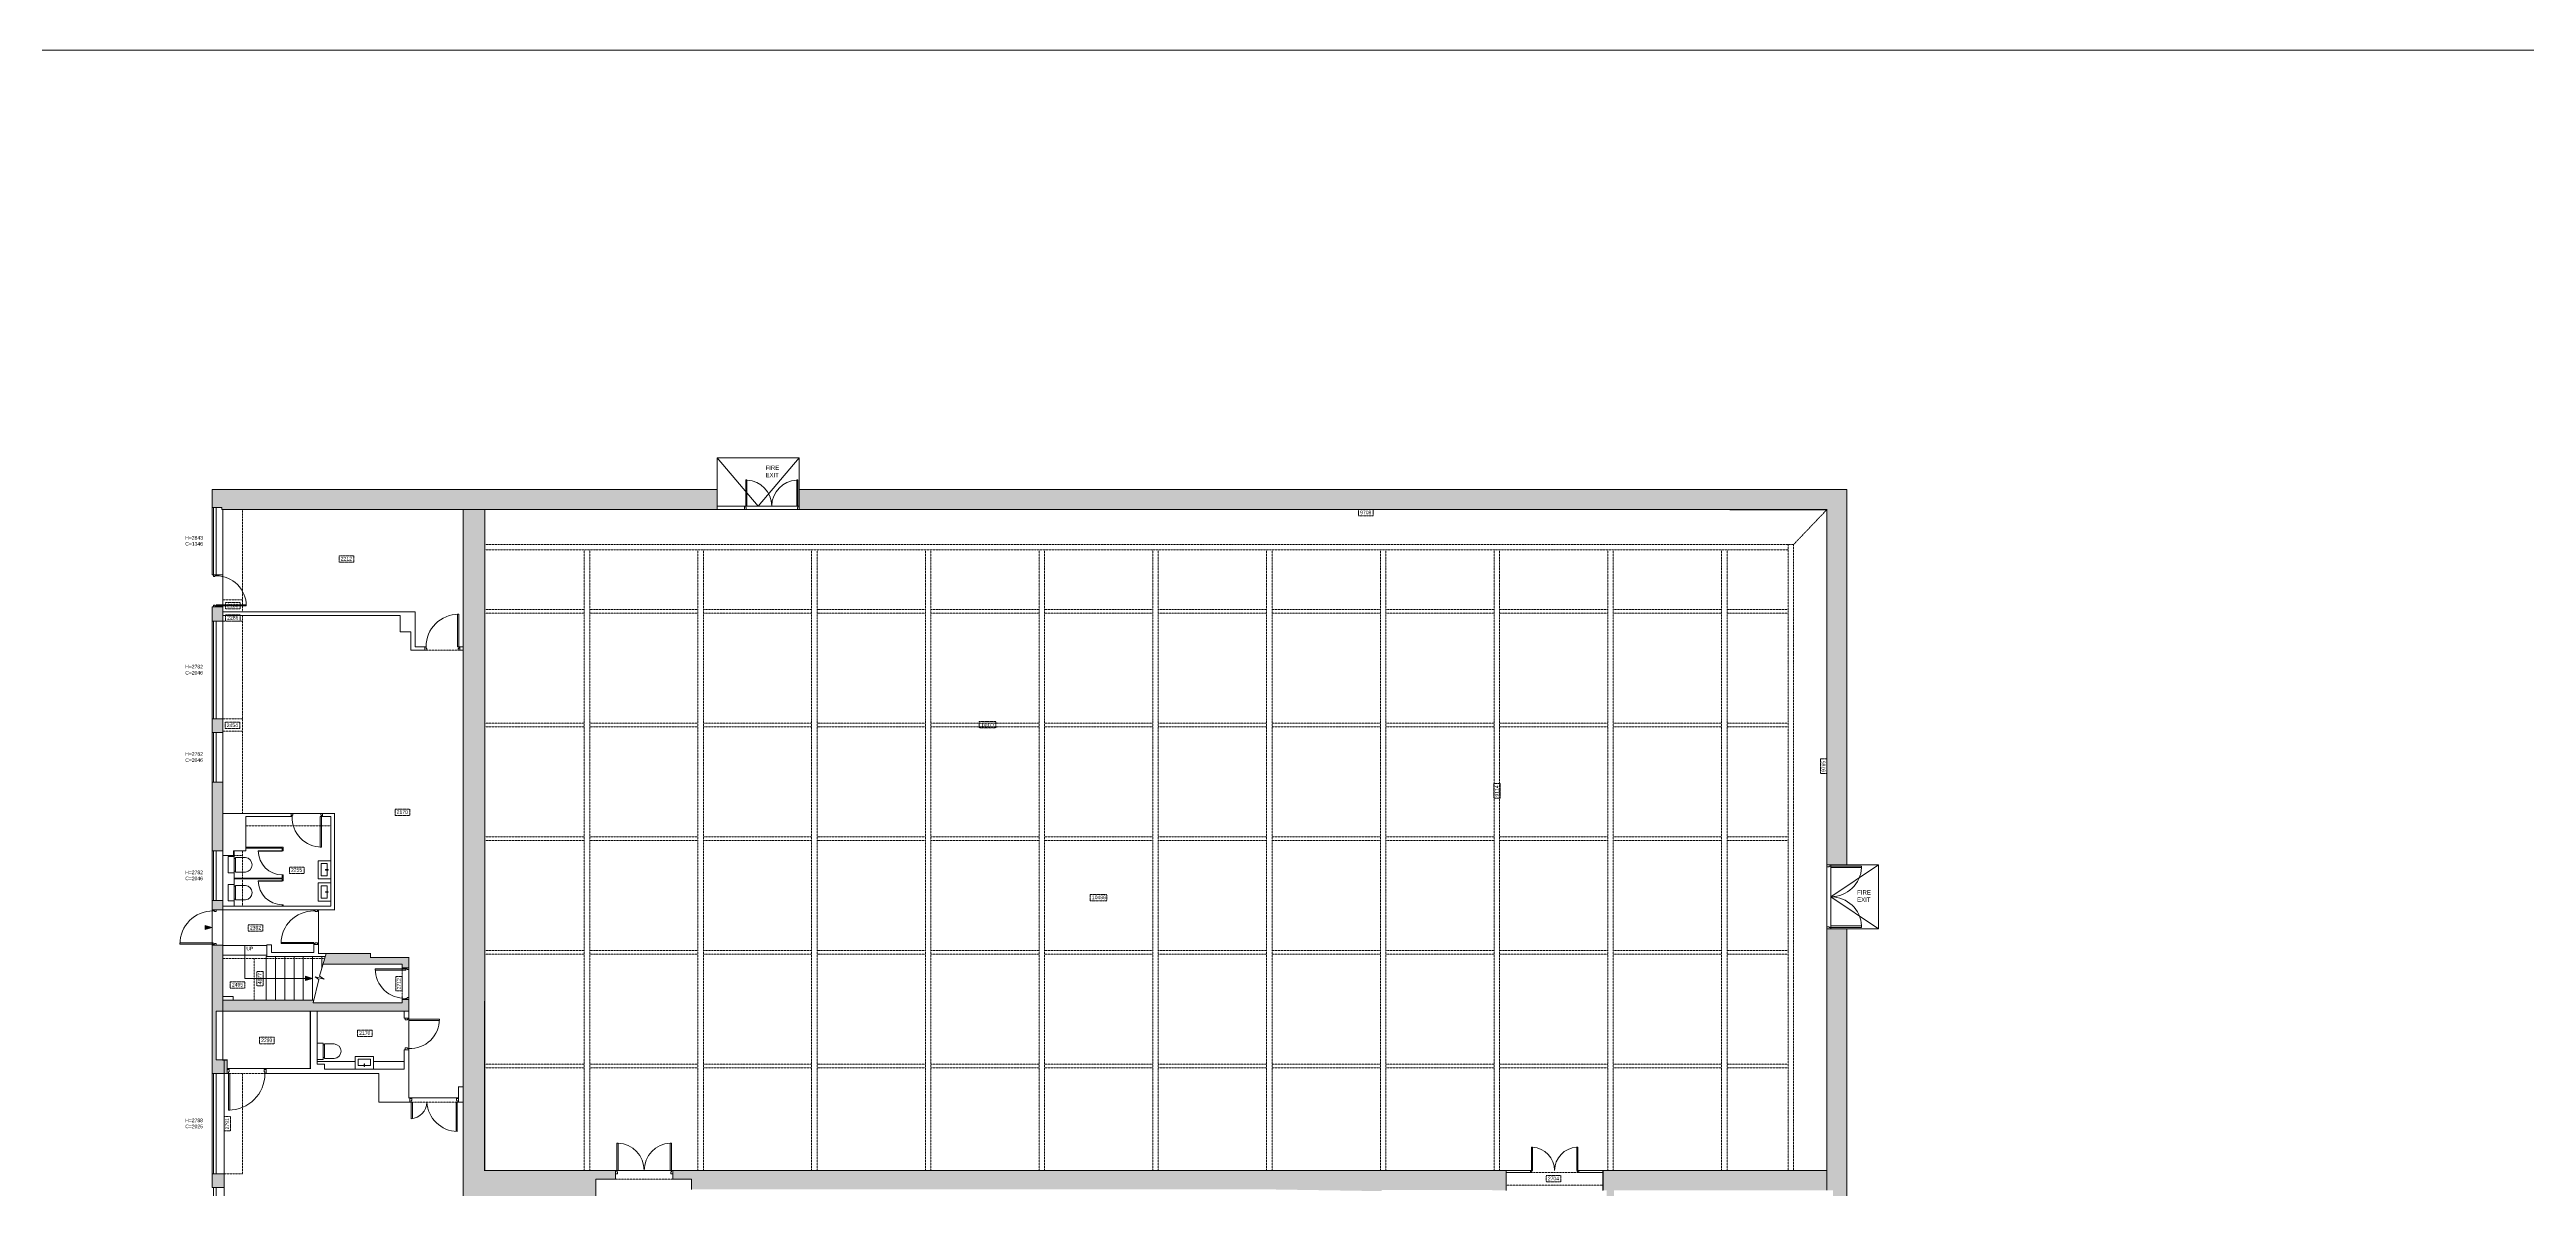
# Model space of a CAD drawing. Header units: millimetres. Extents: x 62976 to 1097852, y -110926 to 167100.
# Drawn here: x 379908 to 448065, y 132395 to 163738 of the extents above; entities that cross this region are included whole.
import ezdxf

# ---------------------------------------------------------------- set-up
doc = ezdxf.new("R2010")
doc.units = ezdxf.units.MM
doc.linetypes.add('HIDDENX2', pattern=[0.75, 0.5, -0.25])
for name, color, linetype, lineweight in [('BLOCKS', 8, 'Continuous', 15), ('Ceiling', 45, 'HIDDENX2', 15), ('Ceiling tag', 1, 'Continuous', 15), ('GIA', 84, 'Continuous', 15), ('NIA', 30, 'Continuous', 15), ('NOTES', 162, 'Continuous', 15), ('Partitions', 155, 'Continuous', 15), ('Stairs', 8, 'Continuous', 15), ('WALLS', 7, 'Continuous', 15), ('Window', 8, 'Continuous', 15)]:
    doc.layers.add(name, color=color, linetype=linetype, lineweight=lineweight)
doc.layers.add('Whatch', color=7, linetype='Continuous', lineweight=15, true_color=0xa8a8a8)
doc.styles.add('Century Gothic', font='GOTHIC.TTF')

# ---------------------------------------------------------------- blocks, each defined once
blk = doc.blocks.new('DOUBLE DOOR')
at = {"layer": 'BLOCKS'}
for p, q in [((-1520, -760), (-1555, -760)), ((-1555, -760), (-1555, -860)), ((-1555, -860), (-1505, -860)), ((-1520, -760), (-1520, -800)), ((-1520, -800), (-1505, -800)), ((-1505, -800), (-1505, -860)), ((-15, -800), (-15, -860)), ((0, -800), (-15, -800)), ((35, -860), (-15, -860)), ((0, -760), (35, -760)), ((0, -760), (0, -800)), ((35, -760), (35, -860))]:
    blk.add_line(p, q, dxfattribs=at)
for points in [[(-1485, -760), (-1485, 0), (-1520, 0), (-1520, -760)], [(-35, -760), (-35, 0), (0, 0), (0, -760)]]:
    blk.add_lwpolyline(points, close=True, dxfattribs=at)
for centre, start, end in [((-1521, -761), 0.04394, 87.25575), ((1, -761), 92.74425, 179.95606)]:
    blk.add_arc(centre, 761, start, end, dxfattribs=at)
blk = doc.blocks.new('door')
at = {"layer": 'BLOCKS'}
for p, q in [((0, 450), (0, -450)), ((0, 450), (34, 450)), ((0, -450), (0, 450)), ((34, -450), (34, 450)), ((-30, -550), (-30, -450)), ((0, -450), (-30, -450)), ((20, -550), (-30, -550)), ((34, -450), (0, -450)), ((0, -491), (0, -450)), ((20, -491), (0, -491)), ((20, -550), (20, -491)), ((880, -491), (900, -491)), ((880, -550), (880, -491)), ((880, -550), (930, -550)), ((900, -491), (900, -450)), ((900, -450), (930, -450)), ((930, -550), (930, -450))]:
    blk.add_line(p, q, dxfattribs=at)
blk.add_arc((0, -450), 900, 0, 90, dxfattribs=at)
blk = doc.blocks.new('DOOR 900')
at = {"layer": 'Whatch'}
blk.add_blockref('door', (-825, 91), dxfattribs=at)
blk = doc.blocks.new('42')
at = {"layer": 'BLOCKS'}
for p, q in [((459170, 16226), (459141, 16226)), ((459141, 16226), (459141, 16164)), ((459141, 16164), (459183, 16164)), ((459170, 16226), (459170, 16192)), ((459170, 16192), (459183, 16192)), ((459183, 16192), (459183, 16164)), ((460430, 16192), (460430, 16164)), ((460442, 16192), (460430, 16192)), ((460471, 16164), (460430, 16164)), ((460442, 16226), (460471, 16226)), ((460442, 16226), (460442, 16192)), ((460471, 16226), (460471, 16164))]:
    blk.add_line(p, q, dxfattribs=at)
for points in [[(459199, 16226), (459199, 16862), (459170, 16862), (459170, 16226)], [(460413, 16226), (460413, 16862), (460442, 16862), (460442, 16226)]]:
    blk.add_lwpolyline(points, close=True, dxfattribs=at)
for centre, start, end in [((459169, 16225), 0.04394, 87.25575), ((460443, 16225), 92.74425, 179.95606)]:
    blk.add_arc(centre, 637, start, end, dxfattribs=at)
blk = doc.blocks.new('DOOR 1210')
at = {"layer": 'BLOCKS'}
for p, q in [((523, -547), (523, 233)), ((557, 233), (557, -547)), ((-703, -647), (-703, -547)), ((-673, -547), (-703, -547)), ((-653, -647), (-703, -647)), ((-673, -107), (-673, -547)), ((-639, -547), (-673, -547)), ((-673, -588), (-673, -547)), ((-653, -588), (-673, -588)), ((-653, -647), (-653, -588)), ((-639, -547), (-639, -111)), ((523, -547), (557, -547)), ((537, -588), (557, -588)), ((537, -647), (537, -588)), ((537, -647), (587, -647)), ((557, -588), (557, -547)), ((557, -588), (557, -547)), ((557, -547), (587, -547)), ((587, -647), (587, -547))]:
    blk.add_line(p, q, dxfattribs=at)
for centre, radius, start, end in [((580, -605), 838, 91.58641, 176.06341), ((-708, -559), 453, 1.49223, 85.52077)]:
    blk.add_arc(centre, radius, start, end, dxfattribs=at)
blk = doc.blocks.new('wc')
at = {"layer": 'BLOCKS'}
for p, q in [((37299, 129044), (36849, 129044)), ((36849, 129044), (36849, 128881)), ((36849, 128881), (37299, 128881)), ((36874, 129352), (36874, 129084)), ((36874, 129084), (36899, 129084)), ((36899, 129044), (36899, 129084)), ((36899, 129084), (37249, 129084)), ((37249, 129084), (37249, 129044)), ((37274, 129084), (37249, 129084)), ((37274, 129084), (37274, 129352)), ((37299, 128881), (37299, 129044))]:
    blk.add_line(p, q, dxfattribs=at)
blk.add_arc((37074, 129339), 200, 3.80419, 176.19581, dxfattribs=at)
blk = doc.blocks.new('sink wc')
at = {"layer": 'BLOCKS'}
for p, q in [((36043, 129595), (36543, 129595)), ((36043, 129245), (36043, 129595)), ((36285, 129525), (36285, 129448)), ((36285, 129525), (36300, 129525)), ((36300, 129525), (36300, 129448)), ((36543, 129595), (36543, 129245)), ((36543, 129245), (36043, 129245)), ((36123, 129495), (36285, 129495)), ((36123, 129325), (36123, 129495)), ((36463, 129325), (36123, 129325)), ((36300, 129448), (36285, 129448)), ((36300, 129495), (36463, 129495)), ((36463, 129495), (36463, 129325))]:
    blk.add_line(p, q, dxfattribs=at)
blk = doc.blocks.new('DOOR 840')
at = {"layer": 'BLOCKS'}
for p, q in [((-582, 249), (-582, -591)), ((-582, -591), (-582, 249)), ((-548, 249), (-582, 249)), ((-548, -591), (-548, 248)), ((-612, -691), (-612, -591)), ((-582, -591), (-612, -591)), ((-548, -591), (-582, -591)), ((-582, -632), (-582, -591)), ((-562, -632), (-582, -632)), ((-562, -691), (-562, -632)), ((208, -632), (228, -632)), ((208, -691), (208, -632)), ((228, -632), (228, -591)), ((228, -591), (258, -591)), ((258, -691), (258, -591)), ((-562, -691), (-612, -691)), ((208, -691), (258, -691))]:
    blk.add_line(p, q, dxfattribs=at)
blk.add_arc((-586, -565), 814, 358.15749, 89.75925, dxfattribs=at)
blk = doc.blocks.new('47')
at = {"layer": 'BLOCKS'}
for p, q in [((427355, 21770), (428195, 21770)), ((428195, 21770), (427355, 21770)), ((427355, 21736), (427355, 21770)), ((428195, 21736), (427355, 21736)), ((428279, 21800), (428195, 21800)), ((428195, 21770), (428195, 21800)), ((428195, 21736), (428195, 21770)), ((428236, 21770), (428195, 21770)), ((428236, 21750), (428236, 21770)), ((428279, 21750), (428236, 21750)), ((428279, 21750), (428279, 21800)), ((428236, 20960), (428195, 20960)), ((428195, 20960), (428195, 20930)), ((428279, 20930), (428195, 20930)), ((428236, 20980), (428236, 20960)), ((428279, 20980), (428236, 20980)), ((428279, 20980), (428279, 20930))]:
    blk.add_line(p, q, dxfattribs=at)
blk.add_arc((428168, 21774), 814, 180.24075, 271.84251, dxfattribs=at)
blk = doc.blocks.new('48')
at = {"layer": 'BLOCKS'}
for p, q in [((429617, 30633), (429617, 31533)), ((429651, 31533), (429617, 31533)), ((429651, 31533), (429651, 30633)), ((429651, 30633), (429651, 31533)), ((428721, 30541), (428721, 30633)), ((428751, 30633), (428721, 30633)), ((428771, 30541), (428721, 30541)), ((428751, 30592), (428751, 30633)), ((428771, 30592), (428751, 30592)), ((428771, 30541), (428771, 30592)), ((429617, 30633), (429651, 30633)), ((429631, 30592), (429651, 30592)), ((429631, 30541), (429631, 30592)), ((429631, 30541), (429681, 30541)), ((429651, 30592), (429651, 30633)), ((429651, 30633), (429681, 30633)), ((429681, 30541), (429681, 30633))]:
    blk.add_line(p, q, dxfattribs=at)
blk.add_arc((429651, 30633), 900, 90, 180, dxfattribs=at)
blk = doc.blocks.new('50')
at = {"layer": 'BLOCKS'}
for p, q in [((422900, 32572), (422900, 32618)), ((422900, 32618), (422975, 32618)), ((422900, 32572), (422937, 32572)), ((422937, 32590), (422975, 32590)), ((422937, 32572), (422937, 32590)), ((422900, 31779), (422900, 31733)), ((422900, 31779), (422937, 31779)), ((422900, 31733), (422975, 31733)), ((422937, 31779), (422937, 31760)), ((422937, 31760), (422975, 31760)), ((422975, 31792), (423804, 31792)), ((422975, 31792), (422975, 31760)), ((423804, 31760), (422975, 31760)), ((422975, 31760), (422975, 31733)), ((422975, 31760), (423804, 31760)), ((423804, 31760), (423804, 31792))]:
    blk.add_line(p, q, dxfattribs=at)
blk.add_arc((422975, 31760), 830, 0, 90, dxfattribs=at)
blk = doc.blocks.new('51')
at = {"layer": 'BLOCKS'}
for p, q in [((425053, 26049), (425003, 26049)), ((425003, 26049), (425003, 25962)), ((425033, 25962), (425003, 25962)), ((425033, 26003), (425033, 25962)), ((425053, 26003), (425033, 26003)), ((425053, 26049), (425053, 26003)), ((425809, 25962), (425809, 25123)), ((425809, 25962), (425843, 25962)), ((425823, 26049), (425873, 26049)), ((425823, 26049), (425823, 26003)), ((425823, 26003), (425843, 26003)), ((425843, 26003), (425843, 25962)), ((425843, 25122), (425843, 25962)), ((425843, 25962), (425873, 25962)), ((425843, 25962), (425843, 25122)), ((425873, 26049), (425873, 25962)), ((425809, 25122), (425843, 25122))]:
    blk.add_line(p, q, dxfattribs=at)
blk.add_arc((425847, 25936), 814, 178.15749, 269.75925, dxfattribs=at)
blk = doc.blocks.new('33')
at = {"layer": 'BLOCKS'}
for p, q in [((524987, 33196), (524987, 32535)), ((524997, 33196), (524987, 33196)), ((524997, 33196), (524997, 32535)), ((524987, 32535), (524997, 32535))]:
    blk.add_line(p, q, dxfattribs=at)
blk.add_arc((524997, 32535), 661, 90, 180, dxfattribs=at)

msp = doc.modelspace()

# ---------------------------------------------------------------- hatches: boundary and pattern name
at = {"layer": 'Stairs'}
for points in [[(384379, 139576), (384186, 139633), (384186, 139517)], [(387145, 138177), (386953, 138234), (386953, 138118)]]:
    msp.add_hatch(color=256, dxfattribs=at).paths.add_polyline_path(points)
at = {"layer": 'Whatch', "ltscale": 2}
h = msp.add_hatch(color=256, dxfattribs=at)
h.dxf.hatch_style = 1
h.paths.add_polyline_path([(423021, 126462), (422957, 126462), (422957, 132343), (428981, 132343), (428981, 126149), (429311, 126149), (429311, 126344), (429496, 126344), (429496, 126555), (429365, 126555), (429365, 139540), (428815, 139540), (428815, 132892), (422654, 132892), (422654, 132830), (422654, 132343), (422751, 132343), (422751, 126603), (419454, 126603), (419454, 126122), (419454, 120175), (419857, 120175), (419857, 120446), (430290, 120446), (430290, 120696), (427731, 120696), (427731, 123113), (428981, 123113), (428981, 123005), (429311, 123005), (429311, 123113), (431541, 123113), (431541, 120696), (431293, 120696), (431293, 120446), (431791, 120446), (431791, 126555), (430499, 126555), (430499, 126344), (430599, 126344), (430599, 126149), (431541, 126149), (431541, 125234), (430423, 125234), (430423, 125021), (431541, 125021), (431541, 123350), (429311, 123350), (428981, 123350), (427731, 123350), (427731, 125021), (429403, 125021), (429403, 125234), (427515, 125234), (427515, 125201), (427515, 120696), (419704, 120696), (419704, 123007), (419895, 123007), (419895, 123322), (419704, 123322), (419704, 126057), (423021, 126057)])
h.paths.add_polyline_path([(423021, 123322), (422706, 123322), (422706, 123007), (423021, 123007)], flags=17)
h.paths.add_polyline_path([(426147, 123322), (425832, 123322), (425832, 123007), (426147, 123007)], flags=17)
h.paths.add_polyline_path([(416918, 125474), (416218, 125474), (416218, 124949), (416918, 124949)])
h.paths.add_polyline_path([(391823, 126597), (391328, 126597), (391328, 126127), (391823, 126127)])
h.paths.add_polyline_path([(386493, 127553), (389196, 127553), (389814, 128512), (389814, 129112), (389923, 129112), (389923, 129663), (388247, 129663), (388247, 128903), (384713, 128903), (384713, 130503), (384417, 130503), (384379, 130503), (384379, 130262), (383756, 130262), (383756, 129962), (384379, 129962), (384379, 128569), (385144, 128569), (385144, 126437), (382172, 126437), (382172, 127057), (381932, 127057), (381872, 127057), (381872, 126508), (381961, 126508), (381961, 126185), (382615, 126185), (382615, 125960), (386493, 125960)])
h.paths.add_polyline_path([(382279, 129547), (382172, 129547), (382172, 129962), (382755, 129962), (382755, 130262), (381872, 130262), (381872, 128232), (381932, 128232), (382172, 128232), (382172, 129234), (382279, 129234)], flags=17)
h.paths.add_polyline_path([(394942, 132649), (395483, 132649), (395483, 132892), (391882, 132892), (391882, 151080), (398281, 151080), (398281, 151174), (398281, 151630), (384379, 151630), (384379, 151135), (384648, 151135), (384648, 151080), (391291, 151080), (391291, 132107), (394942, 132107)])
h.paths.add_polyline_path([(419993, 132892), (397058, 132892), (397058, 132649), (397569, 132649), (397569, 132368), (398650, 132368), (413542, 132368), (416566, 132321), (416566, 132356), (419610, 132356), (419610, 132343), (419993, 132343)])
h.paths.add_polyline_path([(429365, 151630), (400534, 151630), (400534, 151174), (400534, 151080), (428819, 151080), (428815, 151076), (428815, 141305), (429365, 141305)])
h.paths.add_polyline_path([(384675, 148399), (384417, 148399), (384379, 148399), (384379, 148007), (384417, 148007), (384675, 148007)], flags=17)
h.paths.add_polyline_path([(384675, 145321), (384417, 145321), (384379, 145321), (384379, 144946), (384417, 144946), (384675, 144946)], flags=17)
h.paths.add_polyline_path([(384675, 143574), (384417, 143574), (384379, 143574), (384379, 141689), (384417, 141689), (384675, 141689)], flags=17)
h.paths.add_polyline_path([(384675, 140317), (384417, 140317), (384379, 140317), (384379, 140064), (384409, 140064), (384675, 140064)], flags=17)
h.paths.add_polyline_path([(384675, 139088), (384409, 139088), (384379, 139088), (384379, 135554), (384417, 135554), (384798, 135554), (384798, 135931), (384492, 135931), (384492, 137277), (389796, 137277), (389796, 137597), (389612, 137597), (389612, 137504), (387160, 137504), (387179, 137578), (384675, 137578)], flags=17)
h.paths.add_polyline_path([(389796, 138749), (388743, 138749), (388743, 138863), (387516, 138863), (387432, 138565), (389612, 138565), (389612, 138467), (389796, 138467)], flags=16)
h.paths.add_polyline_path([(384713, 132801), (384417, 132801), (384379, 132801), (384379, 132421), (384417, 132421), (384713, 132421)], flags=17)

# ---------------------------------------------------------------- linework, layer by layer
at = {"layer": 'BLOCKS', "ltscale": 2}
for p, q in [((399032, 151174), (398281, 151174)), ((399032, 151080), (398281, 151080)), ((384989, 140164), (384989, 141689)), ((384409, 140064), (384409, 140033)), ((384675, 135931), (384675, 137277)), ((388320, 135891), (387270, 135891)), ((389666, 135891), (388820, 135891)), ((419993, 132892), (420658, 132892)), ((420658, 132830), (419993, 132830)), ((421989, 132892), (422654, 132892)), ((422654, 132830), (421989, 132830))]:
    msp.add_line(p, q, dxfattribs=at)
at = {"layer": 'BLOCKS'}
msp.add_line((384492, 149256), (384492, 149284), dxfattribs=at)
at = {"layer": 'Ceiling', "ltscale": 2}
for p, q in [((385219, 148267), (385219, 151080)), ((427901, 150118), (428815, 151076)), ((391882, 150118), (427901, 150118)), ((391882, 149968), (427751, 149968)), ((394621, 132892), (394621, 149968)), ((394771, 132892), (394771, 149968)), ((397751, 132892), (397751, 149968)), ((397901, 132892), (397901, 149968)), ((400878, 132892), (400878, 149968)), ((401028, 132892), (401028, 149968)), ((404008, 132892), (404008, 149968)), ((404158, 132892), (404158, 149968)), ((407138, 132892), (407138, 149968)), ((407288, 132892), (407288, 149968)), ((410268, 132892), (410268, 149968)), ((410418, 132892), (410418, 149968)), ((413398, 132892), (413398, 149968)), ((413548, 132892), (413548, 149968)), ((416528, 132892), (416528, 149968)), ((416678, 132892), (416678, 149968)), ((419658, 132892), (419658, 149968)), ((419808, 132892), (419808, 149968)), ((422788, 132892), (422788, 149968)), ((422938, 132892), (422938, 149968)), ((425918, 132892), (425918, 149968)), ((426068, 132892), (426068, 149968)), ((427751, 150118), (427751, 132892)), ((427901, 150118), (427901, 132892)), ((384675, 148399), (384675, 149284)), ((384675, 148593), (385219, 148593)), ((384675, 148007), (385219, 148007)), ((385219, 142715), (385219, 148167)), ((391882, 148331), (394621, 148331)), ((391882, 148231), (394621, 148231)), ((394771, 148331), (397751, 148331)), ((394771, 148231), (397751, 148231)), ((397901, 148331), (400878, 148331)), ((397901, 148231), (400878, 148231)), ((401028, 148331), (404008, 148331)), ((401028, 148231), (404008, 148231)), ((404158, 148331), (407138, 148331)), ((404158, 148231), (407138, 148231)), ((407288, 148331), (410268, 148331)), ((407288, 148231), (410268, 148231)), ((410418, 148331), (413398, 148331)), ((410418, 148231), (413398, 148231)), ((413548, 148331), (416528, 148331)), ((413548, 148231), (416528, 148231)), ((416678, 148331), (419658, 148331)), ((416678, 148231), (419658, 148231)), ((419808, 148331), (422788, 148331)), ((419808, 148231), (422788, 148231)), ((422938, 148331), (425918, 148331)), ((422938, 148231), (425918, 148231)), ((426068, 148331), (427751, 148331)), ((426068, 148231), (427751, 148231)), ((390288, 147207), (391148, 147207)), ((384675, 145321), (385219, 145321)), ((391882, 145201), (394621, 145201)), ((394771, 145201), (397751, 145201)), ((397901, 145201), (400878, 145201)), ((401028, 145201), (404008, 145201)), ((404158, 145201), (407138, 145201)), ((407288, 145201), (410268, 145201)), ((410418, 145201), (413398, 145201)), ((413548, 145201), (416528, 145201)), ((416678, 145201), (419658, 145201)), ((419808, 145201), (422788, 145201)), ((422938, 145201), (425918, 145201)), ((426068, 145201), (427751, 145201)), ((384675, 144981), (385219, 144981)), ((391882, 145101), (394621, 145101)), ((394771, 145101), (397751, 145101)), ((397901, 145101), (400878, 145101)), ((401028, 145101), (404008, 145101)), ((404158, 145101), (407138, 145101)), ((407288, 145101), (410268, 145101)), ((410418, 145101), (413398, 145101)), ((413548, 145101), (416528, 145101)), ((416678, 145101), (419658, 145101)), ((419808, 145101), (422788, 145101)), ((422938, 145101), (425918, 145101)), ((426068, 145101), (427751, 145101)), ((386604, 142715), (387374, 142715)), ((387649, 142375), (385309, 142375)), ((391882, 142071), (394621, 142071)), ((391882, 141971), (394621, 141971)), ((394771, 142071), (397751, 142071)), ((394771, 141971), (397751, 141971)), ((397901, 142071), (400878, 142071)), ((397901, 141971), (400878, 141971)), ((401028, 142071), (404008, 142071)), ((401028, 141971), (404008, 141971)), ((404158, 142071), (407138, 142071)), ((404158, 141971), (407138, 141971)), ((407288, 142071), (410268, 142071)), ((407288, 141971), (410268, 141971)), ((410418, 142071), (413398, 142071)), ((410418, 141971), (413398, 141971)), ((413548, 142071), (416528, 142071)), ((413548, 141971), (416528, 141971)), ((416678, 142071), (419658, 142071)), ((416678, 141971), (419658, 141971)), ((419808, 142071), (422788, 142071)), ((419808, 141971), (422788, 141971)), ((422938, 142071), (425918, 142071)), ((422938, 141971), (425918, 141971)), ((426068, 142071), (427751, 142071)), ((426068, 141971), (427751, 141971)), ((384967, 141558), (385219, 141558)), ((385219, 140164), (385219, 141689)), ((384675, 138721), (387476, 138721)), ((385535, 137578), (385535, 138721)), ((389612, 138467), (389612, 137597)), ((391882, 138941), (394621, 138941)), ((391882, 138841), (394621, 138841)), ((394771, 138941), (397751, 138941)), ((394771, 138841), (397751, 138841)), ((397901, 138941), (400878, 138941)), ((397901, 138841), (400878, 138841)), ((401028, 138941), (404008, 138941)), ((401028, 138841), (404008, 138841)), ((404158, 138941), (407138, 138941)), ((404158, 138841), (407138, 138841)), ((407288, 138941), (410268, 138941)), ((407288, 138841), (410268, 138841)), ((410418, 138941), (413398, 138941)), ((410418, 138841), (413398, 138841)), ((413548, 138941), (416528, 138941)), ((413548, 138841), (416528, 138841)), ((416678, 138941), (419658, 138941)), ((416678, 138841), (419658, 138841)), ((419808, 138941), (422788, 138941)), ((419808, 138841), (422788, 138841)), ((422938, 138941), (425918, 138941)), ((422938, 138841), (425918, 138841)), ((426068, 138941), (427751, 138941)), ((426068, 138841), (427751, 138841)), ((391882, 135811), (394621, 135811)), ((391882, 135711), (394621, 135711)), ((394771, 135811), (397751, 135811)), ((394771, 135711), (397751, 135711)), ((397901, 135811), (400878, 135811)), ((397901, 135711), (400878, 135711)), ((401028, 135811), (404008, 135811)), ((401028, 135711), (404008, 135711)), ((404158, 135811), (407138, 135811)), ((404158, 135711), (407138, 135711)), ((407288, 135811), (410268, 135811)), ((407288, 135711), (410268, 135711)), ((410418, 135811), (413398, 135811)), ((410418, 135711), (413398, 135711)), ((413548, 135811), (416528, 135811)), ((413548, 135711), (416528, 135711)), ((416678, 135811), (419658, 135811)), ((416678, 135711), (419658, 135711)), ((419808, 135811), (422788, 135811)), ((419808, 135711), (422788, 135711)), ((422938, 135811), (425918, 135811)), ((422938, 135711), (425918, 135711)), ((426068, 135811), (427751, 135811)), ((426068, 135711), (427751, 135711)), ((384870, 135554), (385835, 135554)), ((385219, 135554), (385219, 132801)), ((389892, 134769), (391093, 134769)), ((384713, 132801), (385219, 132801)), ((395483, 132649), (397058, 132649)), ((422654, 132490), (419993, 132490)), ((420700, 132830), (421947, 132830))]:
    msp.add_line(p, q, dxfattribs=at)
at = {"layer": 'Ceiling'}
for points in [[(415928, 151080), (416329, 151080), (416329, 150905), (415928, 150905)], [(387877, 149809), (388279, 149809), (388279, 149634), (387877, 149634)], [(384753, 148518), (385154, 148518), (385154, 148343), (384753, 148343)], [(384753, 148183), (385154, 148183), (385154, 148008), (384753, 148008)], [(384740, 145225), (385142, 145225), (385142, 145051), (384740, 145051)], [(405490, 145246), (405949, 145246), (405949, 145071), (405490, 145071)], [(428640, 143812), (428640, 144214), (428815, 144214), (428815, 143812)], [(419652, 143136), (419652, 143537), (419826, 143537), (419826, 143136)], [(389417, 142834), (389818, 142834), (389818, 142659), (389417, 142659)], [(386508, 141241), (386910, 141241), (386910, 141067), (386508, 141067)], [(408547, 140488), (409006, 140488), (409006, 140313), (408547, 140313)], [(385378, 139653), (385779, 139653), (385779, 139478), (385378, 139478)], [(385614, 137968), (385614, 138370), (385789, 138370), (385789, 137968)], [(384881, 138084), (385283, 138084), (385283, 137910), (384881, 137910)], [(389437, 137831), (389437, 138232), (389612, 138232), (389612, 137831)], [(385686, 136554), (386088, 136554), (386088, 136379), (385686, 136379)], [(388385, 136754), (388787, 136754), (388787, 136579), (388385, 136579)], [(384713, 133977), (384713, 134378), (384888, 134378), (384888, 133977)], [(421092, 132750), (421494, 132750), (421494, 132576), (421092, 132576)]]:
    msp.add_lwpolyline(points, close=True, dxfattribs=at)
at = {"layer": 'GIA', "ltscale": 2, "const_width": 30}
msp.add_lwpolyline([(384713, 129962), (384713, 135931), (384675, 135931), (384675, 151080), (428815, 151076), (428815, 132343)], dxfattribs=at)
at = {"layer": 'NIA', "ltscale": 2, "const_width": 30}
for points in [[(391291, 135189), (391160, 135189), (391160, 134892), (389796, 134892), (389796, 138749), (388743, 138749), (388743, 138863), (387309, 138863), (387309, 140064), (387749, 140064), (387749, 142715), (384675, 142715), (384675, 151080), (391291, 151079)], [(384798, 135698), (387085, 135698), (387085, 137277), (384675, 137277), (384675, 135931), (384798, 135931)]]:
    msp.add_lwpolyline(points, close=True, dxfattribs=at)
msp.add_lwpolyline([(419993, 132343), (419993, 132892), (391882, 132892), (391884, 151079), (428815, 151076), (428815, 132892), (422654, 132892), (422654, 132343)], dxfattribs=at)
at = {"layer": 'Partitions', "ltscale": 2}
for p, q in [((389967, 148267), (384675, 148267)), ((389557, 148167), (384675, 148167)), ((389557, 147717), (389557, 148167)), ((389967, 147299), (389967, 148267)), ((389854, 147717), (389557, 147717)), ((389854, 147207), (389854, 147717)), ((390238, 147299), (389967, 147299)), ((391291, 147299), (391198, 147299)), ((390238, 147207), (389854, 147207)), ((391291, 147207), (391198, 147207)), ((386554, 142715), (384675, 142715)), ((386554, 142628), (385309, 142628)), ((385309, 142628), (385309, 141689)), ((387749, 142715), (387424, 142715)), ((387649, 142628), (387424, 142628)), ((387649, 140164), (387649, 142628)), ((387749, 140064), (387749, 142715)), ((386333, 141783), (385309, 141783)), ((386333, 141687), (386333, 141783)), ((384675, 141689), (384675, 141558)), ((384967, 141558), (384675, 141558)), ((385309, 141689), (384967, 141689)), ((384967, 141689), (384967, 141558)), ((386313, 141763), (385309, 141763)), ((386313, 141687), (386313, 141763)), ((386313, 141687), (386333, 141687)), ((384989, 140936), (386313, 140936)), ((384989, 140916), (386313, 140916)), ((386313, 140936), (386313, 141026)), ((386313, 141026), (386333, 141026)), ((386313, 140863), (386313, 140916)), ((386313, 140863), (386333, 140863)), ((386333, 140863), (386333, 141026)), ((387649, 140164), (384675, 140164)), ((384675, 140064), (387749, 140064)), ((386313, 140164), (386313, 140202)), ((386313, 140202), (386333, 140202)), ((386333, 140164), (386333, 140202)), ((386011, 139102), (385888, 139102)), ((385888, 139102), (385888, 138776)), ((386011, 138886), (386011, 139102)), ((387179, 138886), (387179, 139104)), ((387179, 139104), (387309, 139104)), ((387309, 138863), (387309, 139104)), ((385888, 138776), (387491, 138776)), ((387179, 138886), (386011, 138886)), ((387309, 138863), (387516, 138863)), ((384675, 137674), (384963, 137674)), ((384963, 137674), (384963, 137578)), ((387085, 137277), (387085, 135698)), ((387270, 137277), (387270, 135813)), ((389666, 137277), (389666, 137083)), ((389796, 137083), (389666, 137083)), ((389796, 137277), (389796, 137083)), ((385869, 135554), (385869, 135698)), ((387085, 135698), (385869, 135698)), ((387270, 135813), (387474, 135813)), ((387474, 135813), (387474, 135679)), ((389666, 135679), (387474, 135679)), ((389666, 136213), (389666, 135679)), ((389796, 136213), (389666, 136213)), ((389796, 136213), (389796, 134892)), ((388970, 135554), (385869, 135554)), ((388970, 134769), (388970, 135554)), ((391291, 135189), (391160, 135189)), ((391160, 135189), (391160, 134769)), ((389826, 134769), (388970, 134769)), ((389826, 134892), (389796, 134892)), ((389826, 134769), (389826, 134892)), ((391291, 134769), (391160, 134769))]:
    msp.add_line(p, q, dxfattribs=at)
at = {"layer": 'Stairs', "ltscale": 2}
for p, q in [((398281, 151630), (398281, 152501)), ((398281, 152501), (400534, 152501)), ((399407, 151174), (398281, 152501)), ((399407, 151174), (400534, 152501)), ((400534, 151630), (400534, 152501)), ((399098, 151174), (400468, 151174)), ((428926, 140423), (430236, 141305)), ((428926, 141228), (428926, 139618)), ((429365, 141305), (430236, 141305)), ((430236, 141305), (430236, 139540)), ((428926, 140423), (430236, 139540)), ((384675, 139084), (385888, 139084)), ((385281, 139084), (385281, 138177)), ((429365, 139540), (430236, 139540)), ((384675, 138814), (385888, 138814)), ((385872, 138776), (385888, 138776)), ((385872, 138776), (385872, 137578)), ((386127, 138776), (386127, 137578)), ((386381, 138776), (386381, 137578)), ((386636, 138776), (386636, 137578)), ((386891, 138776), (386891, 137578)), ((387145, 138776), (387145, 137578)), ((387339, 138236), (387516, 138863)), ((387400, 138776), (387400, 138452)), ((387160, 137504), (387321, 138143)), ((387321, 138143), (387220, 138215)), ((387220, 138215), (387469, 138151)), ((387469, 138151), (387339, 138236)), ((387400, 138196), (387400, 138169))]:
    msp.add_line(p, q, dxfattribs=at)
at = {"layer": 'Stairs'}
for p, q in [((384379, 140064), (384379, 139088)), ((384186, 139633), (384186, 139517)), ((384186, 139633), (384379, 139576)), ((384186, 139517), (384379, 139576)), ((385281, 138177), (387145, 138177)), ((386953, 138234), (386953, 138118)), ((386953, 138234), (387145, 138177)), ((386953, 138118), (387145, 138177))]:
    msp.add_line(p, q, dxfattribs=at)
at = {"layer": 'WALLS', "ltscale": 2}
for p, q in [((384379, 151135), (384648, 151135)), ((384648, 151080), (384648, 151135)), ((384648, 151080), (391291, 151080)), ((391291, 151080), (391291, 132107)), ((391882, 132892), (391882, 151080)), ((391882, 151080), (398281, 151080)), ((398281, 151174), (398281, 151080)), ((400534, 151174), (400534, 151080)), ((400534, 151080), (428815, 151080)), ((428815, 151080), (428815, 141305)), ((384675, 148399), (384417, 148399)), ((384675, 148007), (384417, 148007)), ((384675, 148007), (384675, 148399)), ((384675, 145321), (384417, 145321)), ((384675, 144946), (384675, 145321)), ((384417, 144946), (384379, 144946)), ((384417, 144946), (384675, 144946)), ((384417, 143574), (384379, 143574)), ((384417, 143574), (384675, 143574)), ((384675, 141689), (384675, 143574)), ((384675, 141689), (384417, 141689)), ((428815, 141305), (429365, 141305)), ((384675, 140064), (384409, 140064)), ((384675, 140317), (384417, 140317)), ((384675, 140064), (384675, 140317)), ((384675, 139088), (384409, 139088)), ((384675, 137578), (384675, 139088)), ((428815, 139540), (428815, 132892)), ((428815, 139540), (429365, 139540)), ((389612, 138565), (387432, 138565)), ((388743, 138863), (387516, 138863)), ((388743, 138749), (388743, 138863)), ((389796, 138749), (388743, 138749)), ((389612, 138467), (389612, 138565)), ((389796, 138467), (389612, 138467)), ((389796, 138749), (389796, 138467)), ((389796, 137277), (384492, 137277)), ((384492, 135931), (384492, 137277)), ((384675, 137578), (387179, 137578)), ((389612, 137504), (387160, 137504)), ((389612, 137504), (389612, 137597)), ((389796, 137597), (389612, 137597)), ((389796, 137597), (389796, 137277)), ((384492, 135931), (384798, 135931)), ((384798, 135931), (384798, 135554)), ((384798, 135554), (384417, 135554)), ((384713, 132801), (384417, 132801)), ((384713, 132421), (384417, 132421)), ((384713, 132801), (384713, 132421)), ((395483, 132892), (391882, 132892)), ((394942, 132649), (395483, 132649)), ((394942, 132649), (394942, 132107)), ((395483, 132892), (395483, 132649)), ((397058, 132649), (397058, 132892)), ((397058, 132892), (419993, 132892)), ((397058, 132649), (397569, 132649)), ((397569, 132649), (397569, 132368)), ((419993, 132892), (419993, 132343)), ((422654, 132892), (428815, 132892)), ((422654, 132892), (422654, 132830)), ((422654, 132830), (422654, 132343))]:
    msp.add_line(p, q, dxfattribs=at)
at = {"layer": 'WALLS', "ltscale": 2, "const_width": 30}
msp.add_lwpolyline([(277746, 163723), (635861, 163723), (635861, 87040), (277746, 87040)], close=True, dxfattribs=at)
at = {"layer": 'Whatch', "ltscale": 2}
for p, q in [((384379, 151630), (398281, 151630)), ((384379, 151630), (384379, 149284)), ((398281, 151630), (398281, 151174)), ((400534, 151630), (429365, 151630)), ((400534, 151630), (400534, 151174)), ((429365, 141305), (429365, 151630)), ((384417, 151135), (384417, 149284)), ((384379, 149284), (384417, 149284)), ((384379, 148399), (384379, 140064)), ((384417, 148399), (384379, 148399)), ((384417, 148007), (384379, 148007)), ((384417, 145321), (384417, 148007)), ((384417, 145321), (384379, 145321)), ((384417, 144946), (384417, 143574)), ((384417, 141689), (384379, 141689)), ((384417, 140317), (384379, 140317)), ((384379, 140064), (384409, 140064)), ((384379, 139088), (384379, 132421)), ((384379, 139088), (384409, 139088)), ((429365, 126555), (429365, 139540)), ((384417, 135554), (384379, 135554)), ((384417, 132801), (384417, 135554)), ((384417, 132801), (384379, 132801)), ((384379, 132421), (384417, 132421)), ((384417, 132421), (384417, 131778))]:
    msp.add_line(p, q, dxfattribs=at)
at = {"layer": 'Window', "ltscale": 2}
for p, q in [((384492, 151135), (384492, 149284)), ((384675, 149284), (384675, 151080)), ((384492, 149284), (384675, 149284)), ((384492, 145321), (384492, 148007)), ((384675, 145321), (384675, 148007)), ((384492, 144946), (384492, 143574)), ((384675, 144946), (384675, 143574)), ((384417, 141689), (384417, 140317)), ((384492, 141689), (384492, 140317)), ((384675, 140317), (384675, 141558)), ((384492, 132801), (384492, 135554)), ((384713, 135554), (384713, 132801)), ((384492, 132421), (384492, 131778))]:
    msp.add_line(p, q, dxfattribs=at)

# ---------------------------------------------------------------- block references
at = {"layer": 'BLOCKS'}
for p, xscale, yscale, zscale in [((400501, 151892), 0.944654088050317, 0.944654088050317, 0.944654088050317), ((397023, 133645), 0.990566037735813, 0.990566037735813, 0.990566037735813)]:
    msp.add_blockref('DOUBLE DOOR', p, dxfattribs=dict(at, xscale=xscale, yscale=yscale, zscale=zscale))
for name, p, rotation in [('wc', (255945, 178377), 270), ('sink wc', (258054, 177458), 270), ('wc', (255945, 177609), 270), ('sink wc', (258054, 176845), 270), ('DOOR 900', (386820, 139959), 90), ('DOOR 840', (390387, 136471), 270), ('wc', (258389, 173245), 270)]:
    msp.add_blockref(name, p, dxfattribs=dict(at, rotation=rotation))
for name, p, xscale, yscale, zscale, rotation in [('DOUBLE DOOR', (429770, 139579), 1.11006289308172, 1.11006289308172, 1.11006289308172, 270), ('DOOR 900', (385752, 135154), -1.115625, 1.115625, 1.115625, 180), ('DOOR 1210', (390553, 134203), -1.034001577157053, 1.034001577157053, 1.034001577157053, 180)]:
    msp.add_blockref(name, p, dxfattribs=dict(at, xscale=xscale, yscale=yscale, zscale=zscale, rotation=rotation))
at = {"layer": 'BLOCKS', "xscale": -1, "rotation": 180}
msp.add_blockref('sink wc', (352277, 265274), dxfattribs=at)
at = {"layer": 'WALLS'}
for name, p in [('50', (-38483, 116666)), ('48', (-38483, 116666)), ('51', (-38450, 116666)), ('47', (-38483, 116666)), ('42', (-38483, 116666))]:
    msp.add_blockref(name, p, dxfattribs=at)
at = {"layer": 'WALLS', "rotation": 90.00000000000001}
for p in [(418848, -383310), (418848, -384134)]:
    msp.add_blockref('33', p, dxfattribs=at)
at = {"layer": 'WALLS', "xscale": -1.102824858757094, "yscale": 1.102824858757094, "zscale": 1.102824858757094}
msp.add_blockref('50', (850876, 104092), dxfattribs=at)

# ---------------------------------------------------------------- texts
at = {"layer": 'Ceiling', "char_height": 100, "width": 730.14, "attachment_point": 1, "style": 'Century Gothic'}
for s, insert in [('9708', (415972, 151048)), ('2212', (387922, 149776)), ('2186', (384797, 148485)), ('2286', (384797, 148151)), ('2454', (384785, 145193)), ('10377', (405534, 145214)), ('2170', (389461, 142802)), ('2255', (386553, 141209)), ('10486', (408591, 140456)), ('2392', (385422, 139620)), ('2495', (384926, 138052)), ('2293', (385730, 136521)), ('2170', (388429, 136721)), ('2704', (421137, 132718))]:
    msp.add_mtext(s, dxfattribs=dict(at, insert=insert))
at = {"layer": 'Ceiling', "char_height": 100, "width": 730.14, "attachment_point": 1, "rotation": 90, "style": 'Century Gothic'}
for s, insert in [('9765', (428673, 143856)), ('9114', (419684, 143180)), ('4877', (385646, 138013)), ('\\pt300;2712', (389470, 137875)), ('2791', (384745, 134021))]:
    msp.add_mtext(s, dxfattribs=dict(at, insert=insert))
at = {"layer": 'Ceiling tag', "char_height": 100, "width": 730.14, "attachment_point": 1, "style": 'Century Gothic'}
for s, insert in [('H=2843\\PC=1346', (383642, 150351)), ('H=2782\\PC=2046', (383642, 146805)), ('H=2782\\PC=2046', (383642, 144401)), ('H=2782\\PC=2046', (383642, 141144)), ('H=2788\\PC=2025', (383642, 134319))]:
    msp.add_mtext(s, dxfattribs=dict(at, insert=insert))
at = {"layer": 'NOTES', "char_height": 121, "width": 1820, "attachment_point": 1, "style": 'Century Gothic'}
for insert in [(399608, 152289), (429646, 140605)]:
    msp.add_mtext('{\\fCentury Gothic|b0|i0|c0|p34;FIRE\\PEXIT}', dxfattribs=dict(at, insert=insert))
at = {"layer": 'Stairs', "insert": (385325, 139046), "char_height": 100, "width": 1430, "attachment_point": 1, "style": 'Century Gothic'}
msp.add_mtext('UP', dxfattribs=at)

doc.saveas('drawing.dxf')
